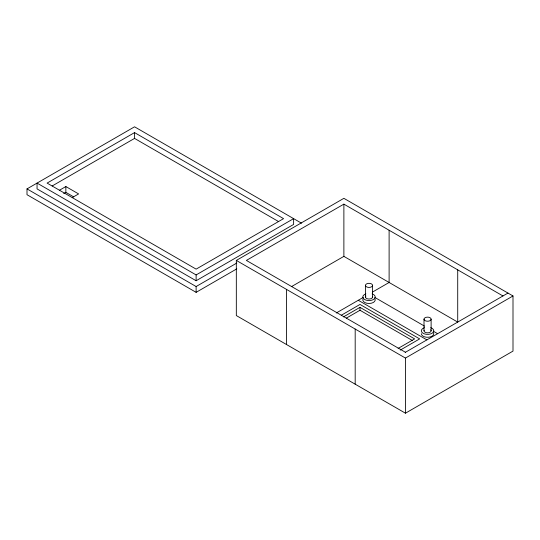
<?xml version="1.0" encoding="UTF-8"?>
<svg xmlns="http://www.w3.org/2000/svg" width="540" height="540" viewBox="0 0 540 540"><rect width="100%" height="100%" fill="white"/><g stroke="black" fill="none" stroke-linecap="round" stroke-linejoin="round"><path stroke-width="0.81" d="M236.817 268.846L196.121 292.343L27 194.704L27 188.899L134.555 126.806L301.489 223.182M134.555 132.604L47.102 183.094L196.121 269.129L283.568 218.639L134.555 132.604L134.555 138.409L278.458 221.495M52.205 185.956L134.555 138.409M59.468 190.235L65.853 186.55L78.617 193.921L72.232 197.606M63.72 193.583L65.853 192.355L73.649 196.857M196.121 274.934L293.618 218.639L293.618 224.444L196.121 280.739L37.051 188.899L37.051 183.094L196.121 274.934L196.121 280.739M236.324 260.422L343.879 198.329L513 295.967L513 351.101L405.445 413.195L236.324 315.556L236.324 260.422L405.445 358.067L513 295.967M27 188.899L196.121 286.538L236.817 263.041M502.949 295.967L343.879 204.134L246.382 260.422L405.445 352.262M291.492 286.612L343.879 256.365L457.718 322.083L457.718 269.851M336.265 312.991L363.292 297.385M372.6 292.012L389.111 282.474L389.111 230.249M341.314 315.232L359.991 304.445L419.661 338.897L400.262 350.096M343.467 316.892L359.991 307.348L414.632 338.897L398.108 348.435M346.343 318.134L359.991 310.25L412.445 340.538M405.209 352.397L507.971 293.065M374.848 297.452L424.474 326.106M433.235 331.162L437.609 333.693M358.29 300.274L426.89 339.883M431.116 319.181A3.55 2.052 0 0 1 425.783 320.963A3.55 2.052 0 0 1 425.783 317.405A3.55 2.052 0 0 1 431.116 319.181L431.116 330.791M424.008 319.181L424.008 330.791M405.445 358.067L405.445 413.195M372.566 285.377A3.55 2.052 0 0 1 367.234 287.159A3.55 2.052 0 0 1 367.234 283.601A3.55 2.052 0 0 1 372.566 285.377L372.566 296.987M365.459 285.377L365.459 296.987M359.991 307.348L359.991 310.25M355.185 329.049L355.185 384.183M343.879 204.134L343.879 256.365M286.585 289.44L286.585 344.574M196.121 286.538L196.121 292.343M65.853 186.55L65.853 192.355M430.637 329.765A3.55 2.052 0 0 1 428.024 332.822A3.55 2.052 0 0 1 424.13 330.257M375.017 298.957A6.217 3.591 0 0 1 369.009 303.48A6.217 3.591 0 0 1 363.002 298.957M433.566 332.762A6.217 3.591 0 0 1 428.375 337.25A6.217 3.591 0 0 1 421.342 333.693M430.67 327.679A6.217 3.591 0 0 1 432.324 333.099A6.217 3.591 0 0 1 422.793 333.099A6.217 3.591 0 0 1 424.454 327.679M372.445 296.453A3.55 2.052 0 0 1 368.543 299.018A3.55 2.052 0 0 1 365.931 295.961M372.121 293.875A6.217 3.591 0 0 1 373.775 299.295A6.217 3.591 0 0 1 364.244 299.295A6.217 3.591 0 0 1 365.897 293.875"/></g></svg>
